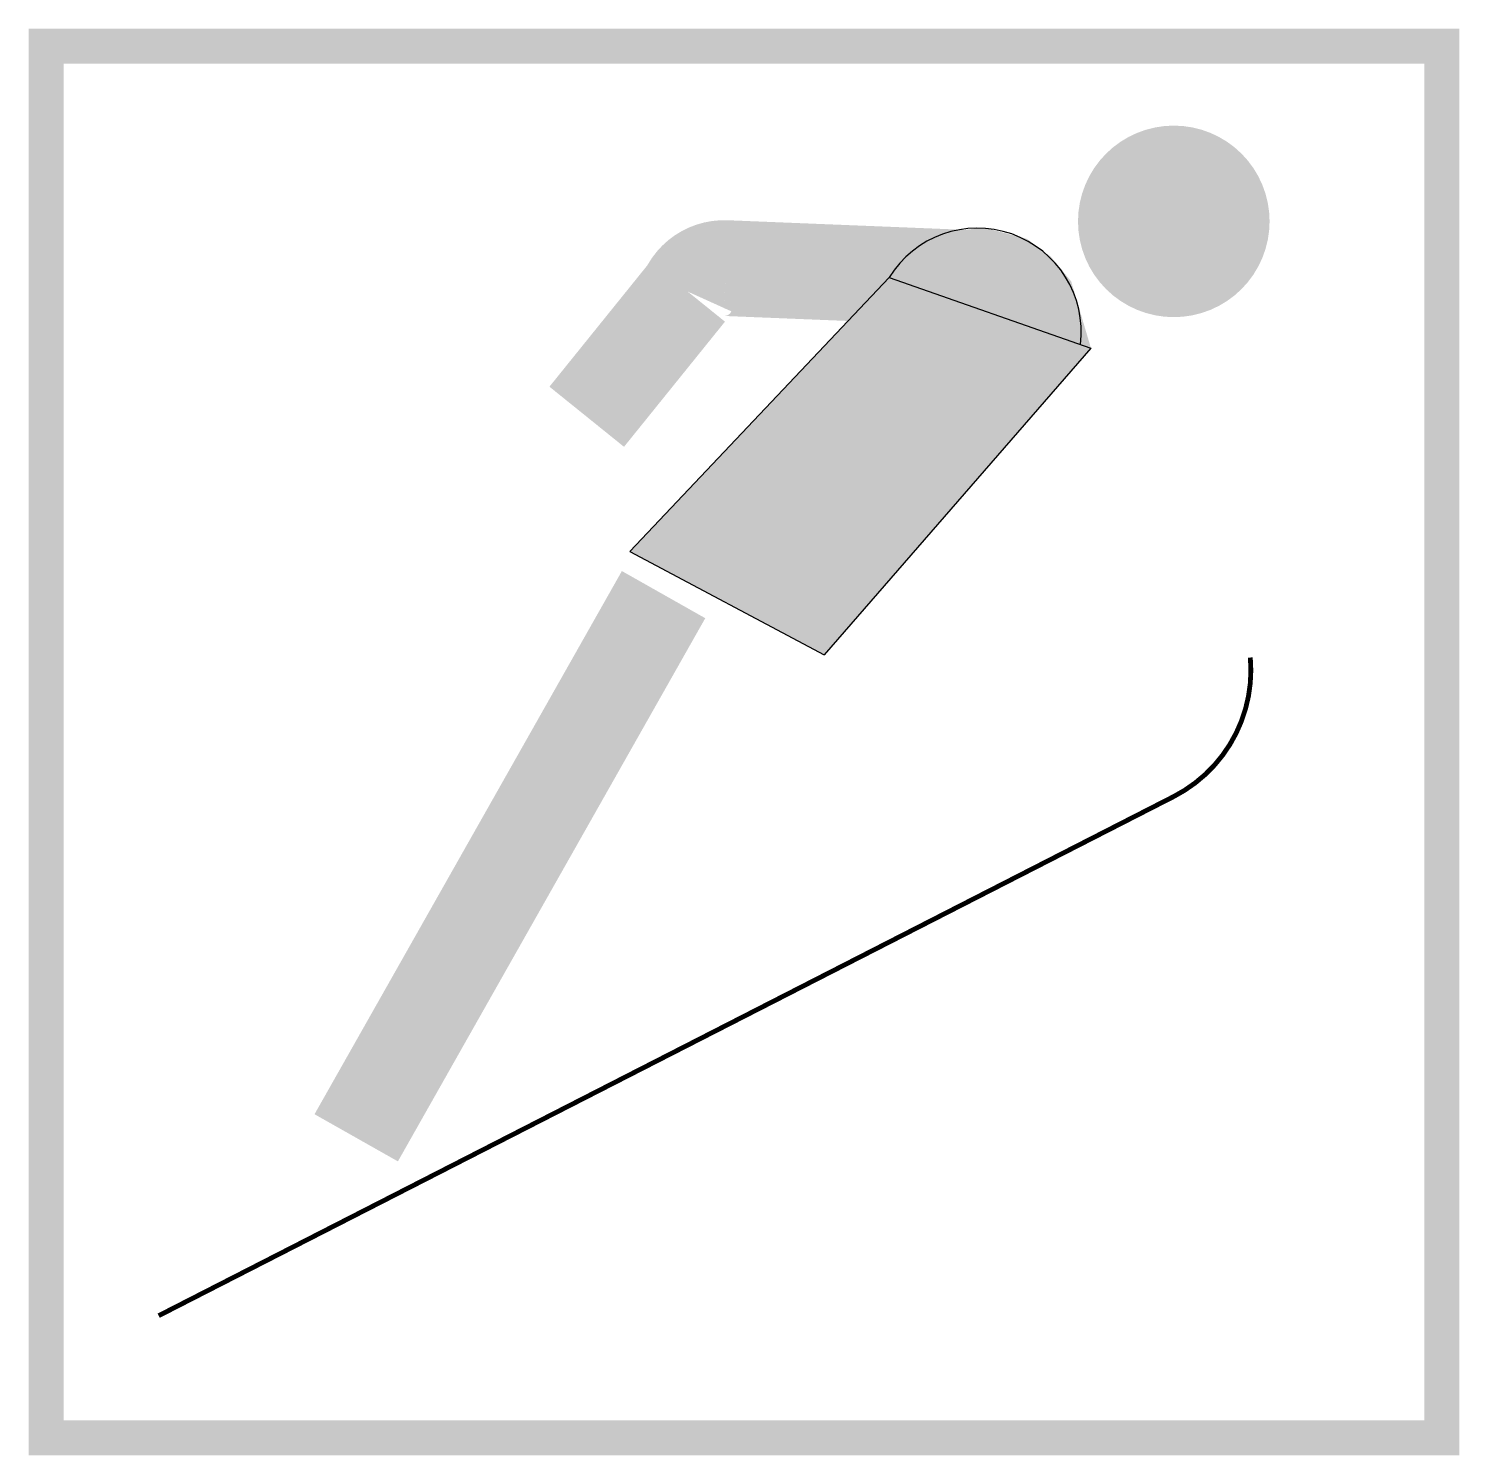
# Model space of a CAD drawing. Extents: x -0.455 to 0.465, y -0.458 to 0.459.
import ezdxf

# ---------------------------------------------------------------- set-up
doc = ezdxf.new("R2010")
doc.units = 0
doc.header["$LTSCALE"] = 50
doc.layers.add('CORNICE', color=2, linetype='CONTINUOUS')
doc.layers.add('SIMBOLI', color=2, linetype='CONTINUOUS')

msp = doc.modelspace()

# ---------------------------------------------------------------- linework, layer by layer
at = {"layer": 'CORNICE'}
for p, q in [((-0.06823, 0.12294), (0.09826, 0.29894)), ((0.09826, 0.29894), (0.22803, 0.25361)), ((0.22803, 0.25361), (0.05664, 0.05638)), ((-0.06823, 0.12294), (0.05664, 0.05638))]:
    msp.add_line(p, q, dxfattribs=at)
at = {"layer": 'CORNICE', "const_width": 0.06156}
msp.add_lwpolyline([(0.25049, 0.33509, 1), (0.31205, 0.33509, 1)], format="xyb", close=True, dxfattribs=at)
at = {"layer": 'CORNICE'}
for points, const_width in [([(0.14478, 0.29894), (-0.00661, 0.30506, 0.305682), (-0.0311, 0.28996), (-0.09598, 0.20951)], 0.06156), ([(-0.37102, -0.36829), (0.28107, -0.03468, 0.305736), (0.33045, 0.05475, -1.093141)], 0.00308)]:
    msp.add_lwpolyline(points, format="xyb", dxfattribs=dict(at, const_width=const_width))
at = {"layer": 'CORNICE', "const_width": 0.06156}
msp.add_lwpolyline([(-0.24411, -0.25396), (-0.0466, 0.09518)], dxfattribs=at)
at = {"layer": 'CORNICE'}
msp.add_arc((0.1551, 0.26399), 0.06672, 353.07398, 148.41814, dxfattribs=at)
for points in [[(0.13224, 0.32774), (0.18677, 0.32386), (0.1593, 0.33114)], [(0.13224, 0.32774), (0.09826, 0.29894), (0.11232, 0.31547)], [(0.13224, 0.32774), (0.13224, 0.32774), (0.13224, 0.32774), (0.09826, 0.29894)], [(0.18677, 0.32386), (0.09826, 0.29894), (0.13224, 0.32774)], [(0.09826, 0.29894), (0.22134, 0.25595), (0.18677, 0.32386)], [(0.18677, 0.32386), (0.21531, 0.29656), (0.20219, 0.31242)], [(0.18677, 0.32386), (0.22134, 0.25595), (0.21531, 0.29656)], [(0.20219, 0.31242), (0.20219, 0.31242), (0.21531, 0.29656), (0.22134, 0.25595)], [(0.09826, 0.29894), (0.22803, 0.25361), (-0.06823, 0.12294), (0.05664, 0.05638)], [(0.21531, 0.29656), (0.22134, 0.25595), (0.22803, 0.25361)]]:
    msp.add_solid(points, dxfattribs=at)
at = {"layer": 'SIMBOLI', "const_width": 0.0225}
msp.add_lwpolyline([(0.45354, -0.44684), (0.45354, 0.44774), (-0.44338, 0.44774), (-0.44338, -0.44684)], close=True, dxfattribs=at)

doc.saveas('drawing.dxf')
